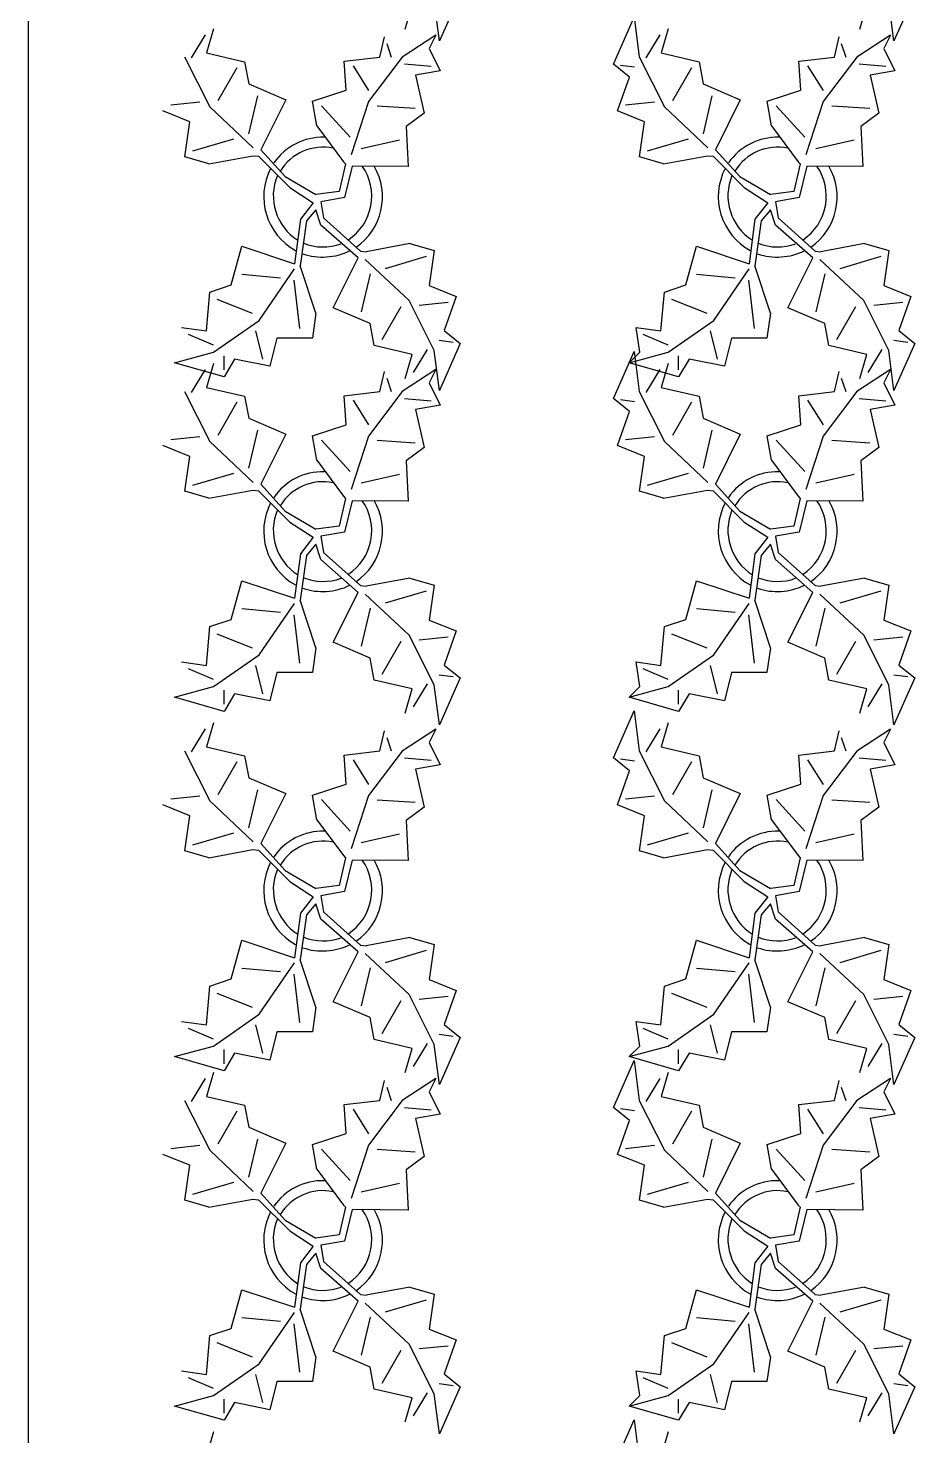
# Model space of a CAD drawing. Header units: inches. Extents: x 8624 to 20537, y 780 to 7738.
# Drawn here: x 17139.8 to 17228.6, y 2513.4 to 2654.4 of the extents above; entities that cross this region are included whole.
import ezdxf

# ---------------------------------------------------------------- set-up
doc = ezdxf.new("R2010")
doc.units = ezdxf.units.IN
doc.header["$MEASUREMENT"] = 0

msp = doc.modelspace()

# ---------------------------------------------------------------- linework, layer by layer
msp.add_line((17139.85, 2729.61), (17139.85, 1318.98))
at = {"color": 114, "linetype": 'Continuous'}
for p, q in [((17183.09, 2657.79), (17181, 2653.08)), ((17228.59, 2657.79), (17226.5, 2653.08)), ((17177.59, 2654.27), (17178.29, 2656.68)), ((17181, 2653.08), (17180.49, 2657.08)), ((17223.09, 2654.27), (17223.79, 2656.68)), ((17226.5, 2653.08), (17225.99, 2657.08)), ((17198.42, 2650.77), (17200.5, 2655.48)), ((17200.5, 2655.48), (17201.01, 2651.48)), ((17156.21, 2651.38), (17157.61, 2653.68)), ((17158.41, 2654.28), (17157.71, 2651.88)), ((17175.05, 2651.47), (17175.52, 2653.48)), ((17180.66, 2653.67), (17177.29, 2651.46)), ((17180.66, 2653.67), (17179.98, 2652.33)), ((17201.71, 2651.38), (17203.11, 2653.68)), ((17203.91, 2654.28), (17203.21, 2651.88)), ((17220.55, 2651.47), (17221.02, 2653.48)), ((17226.16, 2653.67), (17222.79, 2651.46)), ((17226.16, 2653.67), (17225.48, 2652.33)), ((17157.71, 2651.88), (17161.51, 2650.99)), ((17175.73, 2652.81), (17176.17, 2651.47)), ((17179.98, 2652.33), (17181.08, 2650.09)), ((17203.21, 2651.88), (17207.01, 2650.99)), ((17221.23, 2652.81), (17221.67, 2651.47)), ((17225.48, 2652.33), (17226.58, 2650.09)), ((17155.51, 2651.48), (17158.02, 2646.48)), ((17161.51, 2650.99), (17161.92, 2648.79)), ((17171.47, 2651.05), (17175.05, 2651.47)), ((17171.67, 2648.15), (17171.47, 2651.05)), ((17172.36, 2650.6), (17173.91, 2648.13)), ((17177.29, 2651.46), (17173.9, 2647.01)), ((17177.51, 2650.78), (17180.19, 2650.54)), ((17200.02, 2649.47), (17198.42, 2650.77)), ((17199.12, 2650.67), (17200.52, 2650.48)), ((17201.01, 2651.48), (17203.52, 2646.48)), ((17207.01, 2650.99), (17207.42, 2648.79)), ((17216.97, 2651.05), (17220.55, 2651.47)), ((17217.17, 2648.15), (17216.97, 2651.05)), ((17217.86, 2650.6), (17219.41, 2648.13)), ((17222.79, 2651.46), (17219.4, 2647.01)), ((17223.01, 2650.78), (17225.69, 2650.54)), ((17160.72, 2650.39), (17158.82, 2647.08)), ((17181.08, 2650.09), (17178.62, 2649.66)), ((17178.62, 2649.66), (17179.48, 2645.85)), ((17198.83, 2646.07), (17200.02, 2649.47)), ((17206.22, 2650.39), (17204.32, 2647.08)), ((17226.58, 2650.09), (17224.12, 2649.66)), ((17224.12, 2649.66), (17224.98, 2645.85)), ((17161.92, 2648.79), (17165.62, 2647.2)), ((17168.31, 2647.05), (17171.67, 2648.15)), ((17207.42, 2648.79), (17211.12, 2647.2)), ((17213.81, 2647.05), (17217.17, 2648.15)), ((17154.12, 2646.67), (17157.02, 2646.98)), ((17158.02, 2646.48), (17162.37, 2642.37)), ((17161.93, 2643.79), (17162.82, 2647.59)), ((17165.62, 2647.2), (17163.13, 2642.19)), ((17168.74, 2644.59), (17168.31, 2647.05)), ((17169.2, 2646.6), (17172.09, 2643.45)), ((17173.9, 2647.01), (17172.17, 2641.66)), ((17178.59, 2646.3), (17174.79, 2646.56)), ((17199.62, 2646.67), (17202.52, 2646.98)), ((17203.52, 2646.48), (17207.87, 2642.37)), ((17207.43, 2643.79), (17208.32, 2647.59)), ((17211.12, 2647.2), (17208.63, 2642.19)), ((17214.24, 2644.59), (17213.81, 2647.05)), ((17214.7, 2646.6), (17217.59, 2643.45)), ((17219.4, 2647.01), (17217.67, 2641.66)), ((17224.09, 2646.3), (17220.29, 2646.56)), ((17156.03, 2644.98), (17153.33, 2646.07)), ((17155.54, 2641.48), (17156.03, 2644.98)), ((17179.48, 2645.85), (17177.68, 2644.52)), ((17201.53, 2644.98), (17198.83, 2646.07)), ((17201.04, 2641.48), (17201.53, 2644.98)), ((17224.98, 2645.85), (17223.18, 2644.52)), ((17168.74, 2644.59), (17171.4, 2640.99)), ((17177.68, 2644.52), (17177.88, 2640.5)), ((17214.24, 2644.59), (17216.9, 2640.99)), ((17223.18, 2644.52), (17223.38, 2640.5)), ((17156.33, 2642.08), (17160.43, 2643.29)), ((17165.57, 2639.49), (17163.13, 2642.19)), ((17173.19, 2642.32), (17177, 2643.19)), ((17201.83, 2642.08), (17205.93, 2643.29)), ((17211.07, 2639.49), (17208.63, 2642.19)), ((17218.69, 2642.32), (17222.5, 2643.19)), ((17157.94, 2640.78), (17155.54, 2641.48)), ((17157.94, 2640.78), (17162.34, 2641.59)), ((17162.34, 2641.59), (17162.9, 2641.53)), ((17162.9, 2641.53), (17166.02, 2638.4)), ((17171.62, 2640.77), (17170.98, 2638)), ((17171.4, 2640.99), (17171.62, 2640.77)), ((17203.44, 2640.78), (17201.04, 2641.48)), ((17203.44, 2640.78), (17207.84, 2641.59)), ((17207.84, 2641.59), (17208.4, 2641.53)), ((17208.4, 2641.53), (17211.52, 2638.4)), ((17217.12, 2640.77), (17216.48, 2638)), ((17216.9, 2640.99), (17217.12, 2640.77)), ((17165.57, 2639.49), (17168.63, 2637.69)), ((17172.29, 2640.54), (17171.5, 2637.39)), ((17177.88, 2640.5), (17172.29, 2640.54)), ((17211.07, 2639.49), (17214.13, 2637.69)), ((17217.79, 2640.54), (17217, 2637.39)), ((17223.38, 2640.5), (17217.79, 2640.54)), ((17166.02, 2638.4), (17168.37, 2636.88)), ((17170.98, 2638), (17168.63, 2637.69)), ((17170.98, 2638), (17170.98, 2638)), ((17211.52, 2638.4), (17213.87, 2636.88)), ((17216.48, 2638), (17214.13, 2637.69)), ((17216.48, 2638), (17216.48, 2638)), ((17168.37, 2636.88), (17167.09, 2635.22)), ((17171.5, 2637.39), (17169.15, 2636.98)), ((17169.15, 2636.98), (17169.41, 2635.35)), ((17213.87, 2636.88), (17212.59, 2635.22)), ((17217, 2637.39), (17214.65, 2636.98)), ((17214.65, 2636.98), (17214.91, 2635.35)), ((17167.09, 2635.22), (17166.52, 2630.76)), ((17167.72, 2635.05), (17167.07, 2630.57)), ((17168.63, 2636.17), (17167.72, 2635.05)), ((17169.15, 2634.64), (17168.63, 2636.17)), ((17169.41, 2635.35), (17173.1, 2632.03)), ((17212.59, 2635.22), (17212.02, 2630.76)), ((17213.22, 2635.05), (17212.57, 2630.57)), ((17214.13, 2636.17), (17213.22, 2635.05)), ((17214.65, 2634.64), (17214.13, 2636.17)), ((17214.91, 2635.35), (17218.6, 2632.03)), ((17172.87, 2631.36), (17169.15, 2634.64)), ((17218.37, 2631.36), (17214.65, 2634.64)), ((17160.16, 2628.64), (17161.22, 2632.52)), ((17161.22, 2632.52), (17166.52, 2630.76)), ((17178.06, 2632.78), (17173.67, 2631.97)), ((17178.06, 2632.78), (17180.47, 2632.08)), ((17205.66, 2628.64), (17206.72, 2632.52)), ((17206.72, 2632.52), (17212.02, 2630.76)), ((17223.56, 2632.78), (17219.17, 2631.97)), ((17223.56, 2632.78), (17225.97, 2632.08)), ((17170.38, 2626.36), (17172.87, 2631.36)), ((17173.1, 2632.03), (17173.67, 2631.97)), ((17177.98, 2627.08), (17173.59, 2631.18)), ((17179.67, 2631.48), (17175.57, 2630.27)), ((17180.47, 2632.08), (17179.97, 2628.58)), ((17215.88, 2626.36), (17218.37, 2631.36)), ((17218.6, 2632.03), (17219.17, 2631.97)), ((17223.48, 2627.08), (17219.09, 2631.18)), ((17225.17, 2631.48), (17221.07, 2630.27)), ((17225.97, 2632.08), (17225.47, 2628.58)), ((17165.11, 2629.34), (17161.22, 2629.7)), ((17162.98, 2625.1), (17166.51, 2630.25)), ((17168.64, 2625.81), (17167.07, 2630.57)), ((17174.07, 2629.77), (17173.18, 2625.96)), ((17210.61, 2629.34), (17206.72, 2629.7)), ((17208.48, 2625.1), (17212.01, 2630.25)), ((17214.14, 2625.81), (17212.57, 2630.57)), ((17219.57, 2629.77), (17218.68, 2625.96)), ((17157.68, 2624.04), (17158.03, 2627.93)), ((17158.03, 2627.93), (17160.16, 2628.64)), ((17166.44, 2629.11), (17167.01, 2624.27)), ((17179.97, 2628.58), (17182.68, 2627.49)), ((17203.18, 2624.04), (17203.53, 2627.93)), ((17203.53, 2627.93), (17205.66, 2628.64)), ((17211.94, 2629.11), (17212.51, 2624.27)), ((17225.47, 2628.58), (17228.18, 2627.49)), ((17158.74, 2627.22), (17162.28, 2625.81)), ((17180.49, 2622.08), (17177.98, 2627.08)), ((17181.88, 2626.88), (17178.98, 2626.58)), ((17182.68, 2627.49), (17181.48, 2624.08)), ((17204.24, 2627.22), (17207.78, 2625.81)), ((17225.99, 2622.08), (17223.48, 2627.08)), ((17227.38, 2626.88), (17224.48, 2626.58)), ((17228.18, 2627.49), (17226.98, 2624.08)), ((17158.39, 2621.92), (17162.98, 2625.1)), ((17168.64, 2625.81), (17168.29, 2623.33)), ((17174.08, 2624.77), (17170.38, 2626.36)), ((17175.29, 2623.17), (17177.18, 2626.47)), ((17203.89, 2621.92), (17208.48, 2625.1)), ((17214.14, 2625.81), (17213.79, 2623.33)), ((17219.58, 2624.77), (17215.88, 2626.36)), ((17220.79, 2623.17), (17222.68, 2626.47)), ((17155.21, 2624.39), (17157.68, 2624.04)), ((17158.39, 2622.62), (17155.91, 2623.69)), ((17163.34, 2621.21), (17162.63, 2624.04)), ((17174.49, 2622.57), (17174.08, 2624.77)), ((17181.48, 2624.08), (17183.09, 2622.79)), ((17200.71, 2624.39), (17203.18, 2624.04)), ((17201.06, 2621.92), (17200.71, 2624.39)), ((17203.89, 2622.62), (17201.41, 2623.69)), ((17208.84, 2621.21), (17208.13, 2624.04)), ((17219.99, 2622.57), (17219.58, 2624.77)), ((17226.98, 2624.08), (17228.59, 2622.79)), ((17164.75, 2623.33), (17164.05, 2620.5)), ((17168.29, 2623.33), (17164.75, 2623.33)), ((17178.29, 2621.68), (17174.49, 2622.57)), ((17182.39, 2622.89), (17180.99, 2623.08)), ((17183.09, 2622.79), (17181, 2618.08)), ((17210.25, 2623.33), (17209.55, 2620.5)), ((17213.79, 2623.33), (17210.25, 2623.33)), ((17223.79, 2621.68), (17219.99, 2622.57)), ((17227.89, 2622.89), (17226.49, 2623.08)), ((17228.59, 2622.79), (17226.5, 2618.08)), ((17154.5, 2620.86), (17158.39, 2621.92)), ((17159.45, 2619.44), (17154.5, 2620.86)), ((17159.45, 2620.15), (17159.45, 2621.56)), ((17160.51, 2621.21), (17159.45, 2619.44)), ((17164.05, 2620.5), (17160.51, 2621.21)), ((17177.59, 2619.27), (17178.29, 2621.68)), ((17179.79, 2622.18), (17178.39, 2619.88)), ((17181, 2618.08), (17180.49, 2622.08)), ((17198.42, 2617.27), (17200.5, 2621.98)), ((17200, 2620.86), (17203.89, 2621.92)), ((17200, 2620.86), (17201.06, 2621.92)), ((17204.95, 2619.44), (17200, 2620.86)), ((17200.5, 2621.98), (17201.01, 2617.98)), ((17204.95, 2620.15), (17204.95, 2621.56)), ((17206.01, 2621.21), (17204.95, 2619.44)), ((17209.55, 2620.5), (17206.01, 2621.21)), ((17223.09, 2619.27), (17223.79, 2621.68)), ((17225.29, 2622.18), (17223.89, 2619.88)), ((17226.5, 2618.08), (17225.99, 2622.08)), ((17156.21, 2617.88), (17157.61, 2620.18)), ((17158.41, 2620.78), (17157.71, 2618.38)), ((17175.05, 2617.97), (17175.52, 2619.98)), ((17180.66, 2620.17), (17177.29, 2617.96)), ((17180.66, 2620.17), (17179.98, 2618.83)), ((17201.71, 2617.88), (17203.11, 2620.18)), ((17203.91, 2620.78), (17203.21, 2618.38)), ((17220.55, 2617.97), (17221.02, 2619.98)), ((17226.16, 2620.17), (17222.79, 2617.96)), ((17226.16, 2620.17), (17225.48, 2618.83)), ((17157.71, 2618.38), (17161.51, 2617.49)), ((17175.73, 2619.31), (17176.17, 2617.97)), ((17179.98, 2618.83), (17181.08, 2616.59)), ((17203.21, 2618.38), (17207.01, 2617.49)), ((17221.23, 2619.31), (17221.67, 2617.97)), ((17225.48, 2618.83), (17226.58, 2616.59)), ((17155.51, 2617.98), (17158.02, 2612.98)), ((17160.72, 2616.89), (17158.82, 2613.58)), ((17161.51, 2617.49), (17161.92, 2615.29)), ((17171.47, 2617.55), (17175.05, 2617.97)), ((17171.67, 2614.65), (17171.47, 2617.55)), ((17172.36, 2617.1), (17173.91, 2614.63)), ((17177.29, 2617.96), (17173.9, 2613.51)), ((17177.51, 2617.28), (17180.19, 2617.04)), ((17200.02, 2615.97), (17198.42, 2617.27)), ((17199.12, 2617.17), (17200.52, 2616.98)), ((17201.01, 2617.98), (17203.52, 2612.98)), ((17206.22, 2616.89), (17204.32, 2613.58)), ((17207.01, 2617.49), (17207.42, 2615.29)), ((17216.97, 2617.55), (17220.55, 2617.97)), ((17217.17, 2614.65), (17216.97, 2617.55)), ((17217.86, 2617.1), (17219.41, 2614.63)), ((17222.79, 2617.96), (17219.4, 2613.51)), ((17223.01, 2617.28), (17225.69, 2617.04)), ((17161.92, 2615.29), (17165.62, 2613.7)), ((17181.08, 2616.59), (17178.62, 2616.16)), ((17178.62, 2616.16), (17179.48, 2612.35)), ((17198.83, 2612.57), (17200.02, 2615.97)), ((17207.42, 2615.29), (17211.12, 2613.7)), ((17226.58, 2616.59), (17224.12, 2616.16)), ((17224.12, 2616.16), (17224.98, 2612.35)), ((17161.93, 2610.29), (17162.82, 2614.09)), ((17168.31, 2613.55), (17171.67, 2614.65)), ((17207.43, 2610.29), (17208.32, 2614.09)), ((17213.81, 2613.55), (17217.17, 2614.65)), ((17156.03, 2611.48), (17153.33, 2612.57)), ((17154.12, 2613.17), (17157.02, 2613.48)), ((17158.02, 2612.98), (17162.37, 2608.87)), ((17165.62, 2613.7), (17163.13, 2608.69)), ((17168.74, 2611.09), (17168.31, 2613.55)), ((17169.2, 2613.1), (17172.09, 2609.95)), ((17173.9, 2613.51), (17172.17, 2608.16)), ((17178.59, 2612.8), (17174.79, 2613.06)), ((17201.53, 2611.48), (17198.83, 2612.57)), ((17199.62, 2613.17), (17202.52, 2613.48)), ((17203.52, 2612.98), (17207.87, 2608.87)), ((17211.12, 2613.7), (17208.63, 2608.69)), ((17214.24, 2611.09), (17213.81, 2613.55)), ((17214.7, 2613.1), (17217.59, 2609.95)), ((17219.4, 2613.51), (17217.67, 2608.16)), ((17224.09, 2612.8), (17220.29, 2613.06)), ((17155.54, 2607.98), (17156.03, 2611.48)), ((17168.74, 2611.09), (17171.4, 2607.49)), ((17179.48, 2612.35), (17177.68, 2611.02)), ((17177.68, 2611.02), (17177.88, 2607)), ((17201.04, 2607.98), (17201.53, 2611.48)), ((17214.24, 2611.09), (17216.9, 2607.49)), ((17224.98, 2612.35), (17223.18, 2611.02)), ((17223.18, 2611.02), (17223.38, 2607)), ((17156.33, 2608.58), (17160.43, 2609.79)), ((17173.19, 2608.82), (17177, 2609.69)), ((17201.83, 2608.58), (17205.93, 2609.79)), ((17218.69, 2608.82), (17222.5, 2609.69)), ((17165.57, 2605.99), (17163.13, 2608.69)), ((17211.07, 2605.99), (17208.63, 2608.69)), ((17157.94, 2607.28), (17155.54, 2607.98)), ((17157.94, 2607.28), (17162.34, 2608.09)), ((17162.34, 2608.09), (17162.9, 2608.03)), ((17162.9, 2608.03), (17166.02, 2604.9)), ((17171.62, 2607.27), (17170.98, 2604.5)), ((17171.4, 2607.49), (17171.62, 2607.27)), ((17172.29, 2607.04), (17171.5, 2603.89)), ((17177.88, 2607), (17172.29, 2607.04)), ((17203.44, 2607.28), (17201.04, 2607.98)), ((17203.44, 2607.28), (17207.84, 2608.09)), ((17207.84, 2608.09), (17208.4, 2608.03)), ((17208.4, 2608.03), (17211.52, 2604.9)), ((17217.12, 2607.27), (17216.48, 2604.5)), ((17216.9, 2607.49), (17217.12, 2607.27)), ((17217.79, 2607.04), (17217, 2603.89)), ((17223.38, 2607), (17217.79, 2607.04)), ((17165.57, 2605.99), (17168.63, 2604.19)), ((17211.07, 2605.99), (17214.13, 2604.19)), ((17166.02, 2604.9), (17168.37, 2603.38)), ((17170.98, 2604.5), (17168.63, 2604.19)), ((17170.98, 2604.5), (17170.98, 2604.5)), ((17211.52, 2604.9), (17213.87, 2603.38)), ((17216.48, 2604.5), (17214.13, 2604.19)), ((17216.48, 2604.5), (17216.48, 2604.5)), ((17168.37, 2603.38), (17167.09, 2601.72)), ((17168.63, 2602.67), (17167.72, 2601.55)), ((17169.15, 2601.14), (17168.63, 2602.67)), ((17171.5, 2603.89), (17169.15, 2603.48)), ((17169.15, 2603.48), (17169.41, 2601.85)), ((17213.87, 2603.38), (17212.59, 2601.72)), ((17214.13, 2602.67), (17213.22, 2601.55)), ((17214.65, 2601.14), (17214.13, 2602.67)), ((17217, 2603.89), (17214.65, 2603.48)), ((17214.65, 2603.48), (17214.91, 2601.85)), ((17167.09, 2601.72), (17166.52, 2597.26)), ((17167.72, 2601.55), (17167.07, 2597.07)), ((17172.87, 2597.86), (17169.15, 2601.14)), ((17169.41, 2601.85), (17173.1, 2598.53)), ((17212.59, 2601.72), (17212.02, 2597.26)), ((17213.22, 2601.55), (17212.57, 2597.07)), ((17218.37, 2597.86), (17214.65, 2601.14)), ((17214.91, 2601.85), (17218.6, 2598.53)), ((17160.16, 2595.14), (17161.22, 2599.02)), ((17161.22, 2599.02), (17166.52, 2597.26)), ((17173.1, 2598.53), (17173.67, 2598.47)), ((17178.06, 2599.28), (17173.67, 2598.47)), ((17178.06, 2599.28), (17180.47, 2598.58)), ((17180.47, 2598.58), (17179.97, 2595.08)), ((17205.66, 2595.14), (17206.72, 2599.02)), ((17206.72, 2599.02), (17212.02, 2597.26)), ((17218.6, 2598.53), (17219.17, 2598.47)), ((17223.56, 2599.28), (17219.17, 2598.47)), ((17223.56, 2599.28), (17225.97, 2598.58)), ((17225.97, 2598.58), (17225.47, 2595.08)), ((17168.64, 2592.31), (17167.07, 2597.07)), ((17170.38, 2592.86), (17172.87, 2597.86)), ((17177.98, 2593.58), (17173.59, 2597.68)), ((17179.67, 2597.98), (17175.57, 2596.77)), ((17214.14, 2592.31), (17212.57, 2597.07)), ((17215.88, 2592.86), (17218.37, 2597.86)), ((17223.48, 2593.58), (17219.09, 2597.68)), ((17225.17, 2597.98), (17221.07, 2596.77)), ((17165.11, 2595.84), (17161.22, 2596.2)), ((17162.98, 2591.6), (17166.51, 2596.75)), ((17166.44, 2595.61), (17167.01, 2590.77)), ((17174.07, 2596.27), (17173.18, 2592.46)), ((17210.61, 2595.84), (17206.72, 2596.2)), ((17208.48, 2591.6), (17212.01, 2596.75)), ((17211.94, 2595.61), (17212.51, 2590.77)), ((17219.57, 2596.27), (17218.68, 2592.46)), ((17157.68, 2590.54), (17158.03, 2594.43)), ((17158.03, 2594.43), (17160.16, 2595.14)), ((17179.97, 2595.08), (17182.68, 2593.99)), ((17203.18, 2590.54), (17203.53, 2594.43)), ((17203.53, 2594.43), (17205.66, 2595.14)), ((17225.47, 2595.08), (17228.18, 2593.99)), ((17158.74, 2593.72), (17162.28, 2592.31)), ((17174.08, 2591.27), (17170.38, 2592.86)), ((17175.29, 2589.67), (17177.18, 2592.97)), ((17180.49, 2588.58), (17177.98, 2593.58)), ((17181.88, 2593.38), (17178.98, 2593.08)), ((17182.68, 2593.99), (17181.48, 2590.58)), ((17204.24, 2593.72), (17207.78, 2592.31)), ((17219.58, 2591.27), (17215.88, 2592.86)), ((17220.79, 2589.67), (17222.68, 2592.97)), ((17225.99, 2588.58), (17223.48, 2593.58)), ((17227.38, 2593.38), (17224.48, 2593.08)), ((17228.18, 2593.99), (17226.98, 2590.58)), ((17158.39, 2588.42), (17162.98, 2591.6)), ((17168.64, 2592.31), (17168.29, 2589.83)), ((17174.49, 2589.07), (17174.08, 2591.27)), ((17203.89, 2588.42), (17208.48, 2591.6)), ((17214.14, 2592.31), (17213.79, 2589.83)), ((17219.99, 2589.07), (17219.58, 2591.27)), ((17155.21, 2590.89), (17157.68, 2590.54)), ((17158.39, 2589.12), (17155.91, 2590.19)), ((17163.34, 2587.71), (17162.63, 2590.54)), ((17164.75, 2589.83), (17164.05, 2587)), ((17168.29, 2589.83), (17164.75, 2589.83)), ((17181.48, 2590.58), (17183.09, 2589.29)), ((17200.71, 2590.89), (17203.18, 2590.54)), ((17201.06, 2588.42), (17200.71, 2590.89)), ((17203.89, 2589.12), (17201.41, 2590.19)), ((17208.84, 2587.71), (17208.13, 2590.54)), ((17210.25, 2589.83), (17209.55, 2587)), ((17213.79, 2589.83), (17210.25, 2589.83)), ((17226.98, 2590.58), (17228.59, 2589.29)), ((17154.5, 2587.36), (17158.39, 2588.42)), ((17178.29, 2588.18), (17174.49, 2589.07)), ((17179.79, 2588.68), (17178.39, 2586.38)), ((17181, 2584.58), (17180.49, 2588.58)), ((17182.39, 2589.39), (17180.99, 2589.58)), ((17183.09, 2589.29), (17181, 2584.58)), ((17200, 2587.36), (17203.89, 2588.42)), ((17200, 2587.36), (17201.06, 2588.42)), ((17223.79, 2588.18), (17219.99, 2589.07)), ((17225.29, 2588.68), (17223.89, 2586.38)), ((17226.5, 2584.58), (17225.99, 2588.58)), ((17227.89, 2589.39), (17226.49, 2589.58)), ((17228.59, 2589.29), (17226.5, 2584.58)), ((17159.45, 2585.94), (17154.5, 2587.36)), ((17159.45, 2586.65), (17159.45, 2588.06)), ((17160.51, 2587.71), (17159.45, 2585.94)), ((17164.05, 2587), (17160.51, 2587.71)), ((17177.59, 2585.77), (17178.29, 2588.18)), ((17204.95, 2585.94), (17200, 2587.36)), ((17204.95, 2586.65), (17204.95, 2588.06)), ((17206.01, 2587.71), (17204.95, 2585.94)), ((17209.55, 2587), (17206.01, 2587.71)), ((17223.09, 2585.77), (17223.79, 2588.18)), ((17198.42, 2581.27), (17200.5, 2585.98)), ((17200.5, 2585.98), (17201.01, 2581.98)), ((17158.41, 2584.78), (17157.71, 2582.38)), ((17203.91, 2584.78), (17203.21, 2582.38)), ((17156.21, 2581.88), (17157.61, 2584.18)), ((17175.05, 2581.97), (17175.52, 2583.98)), ((17175.73, 2583.31), (17176.17, 2581.97)), ((17180.66, 2584.17), (17177.29, 2581.96)), ((17180.66, 2584.17), (17179.98, 2582.83)), ((17179.98, 2582.83), (17181.08, 2580.59)), ((17201.71, 2581.88), (17203.11, 2584.18)), ((17220.55, 2581.97), (17221.02, 2583.98)), ((17221.23, 2583.31), (17221.67, 2581.97)), ((17226.16, 2584.17), (17222.79, 2581.96)), ((17226.16, 2584.17), (17225.48, 2582.83)), ((17225.48, 2582.83), (17226.58, 2580.59)), ((17155.51, 2581.98), (17158.02, 2576.98)), ((17157.71, 2582.38), (17161.51, 2581.49)), ((17161.51, 2581.49), (17161.92, 2579.29)), ((17171.47, 2581.55), (17175.05, 2581.97)), ((17171.67, 2578.65), (17171.47, 2581.55)), ((17177.29, 2581.96), (17173.9, 2577.51)), ((17201.01, 2581.98), (17203.52, 2576.98)), ((17203.21, 2582.38), (17207.01, 2581.49)), ((17207.01, 2581.49), (17207.42, 2579.29)), ((17216.97, 2581.55), (17220.55, 2581.97)), ((17217.17, 2578.65), (17216.97, 2581.55)), ((17222.79, 2581.96), (17219.4, 2577.51)), ((17160.72, 2580.89), (17158.82, 2577.58)), ((17172.36, 2581.1), (17173.91, 2578.63)), ((17177.51, 2581.28), (17180.19, 2581.04)), ((17181.08, 2580.59), (17178.62, 2580.16)), ((17178.62, 2580.16), (17179.48, 2576.35)), ((17200.02, 2579.97), (17198.42, 2581.27)), ((17198.83, 2576.57), (17200.02, 2579.97)), ((17199.12, 2581.17), (17200.52, 2580.98)), ((17206.22, 2580.89), (17204.32, 2577.58)), ((17217.86, 2581.1), (17219.41, 2578.63)), ((17223.01, 2581.28), (17225.69, 2581.04)), ((17226.58, 2580.59), (17224.12, 2580.16)), ((17224.12, 2580.16), (17224.98, 2576.35)), ((17161.92, 2579.29), (17165.62, 2577.7)), ((17168.31, 2577.55), (17171.67, 2578.65)), ((17207.42, 2579.29), (17211.12, 2577.7)), ((17213.81, 2577.55), (17217.17, 2578.65)), ((17154.12, 2577.17), (17157.02, 2577.48)), ((17161.93, 2574.29), (17162.82, 2578.09)), ((17165.62, 2577.7), (17163.13, 2572.69)), ((17168.74, 2575.09), (17168.31, 2577.55)), ((17173.9, 2577.51), (17172.17, 2572.16)), ((17199.62, 2577.17), (17202.52, 2577.48)), ((17207.43, 2574.29), (17208.32, 2578.09)), ((17211.12, 2577.7), (17208.63, 2572.69)), ((17214.24, 2575.09), (17213.81, 2577.55)), ((17219.4, 2577.51), (17217.67, 2572.16)), ((17156.03, 2575.48), (17153.33, 2576.57)), ((17158.02, 2576.98), (17162.37, 2572.87)), ((17169.2, 2577.1), (17172.09, 2573.95)), ((17178.59, 2576.8), (17174.79, 2577.06)), ((17179.48, 2576.35), (17177.68, 2575.02)), ((17201.53, 2575.48), (17198.83, 2576.57)), ((17203.52, 2576.98), (17207.87, 2572.87)), ((17214.7, 2577.1), (17217.59, 2573.95)), ((17224.09, 2576.8), (17220.29, 2577.06)), ((17224.98, 2576.35), (17223.18, 2575.02)), ((17155.54, 2571.98), (17156.03, 2575.48)), ((17168.74, 2575.09), (17171.4, 2571.49)), ((17177.68, 2575.02), (17177.88, 2571)), ((17201.04, 2571.98), (17201.53, 2575.48)), ((17214.24, 2575.09), (17216.9, 2571.49)), ((17223.18, 2575.02), (17223.38, 2571)), ((17156.33, 2572.58), (17160.43, 2573.79)), ((17173.19, 2572.82), (17177, 2573.69)), ((17201.83, 2572.58), (17205.93, 2573.79)), ((17218.69, 2572.82), (17222.5, 2573.69)), ((17157.94, 2571.28), (17155.54, 2571.98)), ((17157.94, 2571.28), (17162.34, 2572.09)), ((17162.34, 2572.09), (17162.9, 2572.03)), ((17162.9, 2572.03), (17166.02, 2568.9)), ((17165.57, 2569.99), (17163.13, 2572.69)), ((17203.44, 2571.28), (17201.04, 2571.98)), ((17203.44, 2571.28), (17207.84, 2572.09)), ((17207.84, 2572.09), (17208.4, 2572.03)), ((17208.4, 2572.03), (17211.52, 2568.9)), ((17211.07, 2569.99), (17208.63, 2572.69)), ((17171.62, 2571.27), (17170.98, 2568.5)), ((17171.4, 2571.49), (17171.62, 2571.27)), ((17172.29, 2571.04), (17171.5, 2567.89)), ((17177.88, 2571), (17172.29, 2571.04)), ((17217.12, 2571.27), (17216.48, 2568.5)), ((17216.9, 2571.49), (17217.12, 2571.27)), ((17217.79, 2571.04), (17217, 2567.89)), ((17223.38, 2571), (17217.79, 2571.04)), ((17165.57, 2569.99), (17168.63, 2568.19)), ((17166.02, 2568.9), (17168.37, 2567.38)), ((17211.07, 2569.99), (17214.13, 2568.19)), ((17211.52, 2568.9), (17213.87, 2567.38)), ((17168.37, 2567.38), (17167.09, 2565.72)), ((17170.98, 2568.5), (17168.63, 2568.19)), ((17171.5, 2567.89), (17169.15, 2567.48)), ((17169.15, 2567.48), (17169.41, 2565.85)), ((17170.98, 2568.5), (17170.98, 2568.5)), ((17213.87, 2567.38), (17212.59, 2565.72)), ((17216.48, 2568.5), (17214.13, 2568.19)), ((17217, 2567.89), (17214.65, 2567.48)), ((17214.65, 2567.48), (17214.91, 2565.85)), ((17216.48, 2568.5), (17216.48, 2568.5)), ((17168.63, 2566.67), (17167.72, 2565.55)), ((17169.15, 2565.14), (17168.63, 2566.67)), ((17214.13, 2566.67), (17213.22, 2565.55)), ((17214.65, 2565.14), (17214.13, 2566.67)), ((17167.09, 2565.72), (17166.52, 2561.26)), ((17167.72, 2565.55), (17167.07, 2561.07)), ((17172.87, 2561.86), (17169.15, 2565.14)), ((17169.41, 2565.85), (17173.1, 2562.53)), ((17212.59, 2565.72), (17212.02, 2561.26)), ((17213.22, 2565.55), (17212.57, 2561.07)), ((17218.37, 2561.86), (17214.65, 2565.14)), ((17214.91, 2565.85), (17218.6, 2562.53)), ((17178.06, 2563.28), (17173.67, 2562.47)), ((17178.06, 2563.28), (17180.47, 2562.58)), ((17223.56, 2563.28), (17219.17, 2562.47)), ((17223.56, 2563.28), (17225.97, 2562.58)), ((17160.16, 2559.14), (17161.22, 2563.02)), ((17161.22, 2563.02), (17166.52, 2561.26)), ((17170.38, 2556.86), (17172.87, 2561.86)), ((17173.1, 2562.53), (17173.67, 2562.47)), ((17177.98, 2557.58), (17173.59, 2561.68)), ((17179.67, 2561.98), (17175.57, 2560.77)), ((17180.47, 2562.58), (17179.97, 2559.08)), ((17205.66, 2559.14), (17206.72, 2563.02)), ((17206.72, 2563.02), (17212.02, 2561.26)), ((17215.88, 2556.86), (17218.37, 2561.86)), ((17218.6, 2562.53), (17219.17, 2562.47)), ((17223.48, 2557.58), (17219.09, 2561.68)), ((17225.17, 2561.98), (17221.07, 2560.77)), ((17225.97, 2562.58), (17225.47, 2559.08)), ((17162.98, 2555.6), (17166.51, 2560.75)), ((17168.64, 2556.31), (17167.07, 2561.07)), ((17174.07, 2560.27), (17173.18, 2556.46)), ((17208.48, 2555.6), (17212.01, 2560.75)), ((17214.14, 2556.31), (17212.57, 2561.07)), ((17219.57, 2560.27), (17218.68, 2556.46)), ((17158.03, 2558.43), (17160.16, 2559.14)), ((17165.11, 2559.84), (17161.22, 2560.2)), ((17166.44, 2559.61), (17167.01, 2554.77)), ((17179.97, 2559.08), (17182.68, 2557.99)), ((17203.53, 2558.43), (17205.66, 2559.14)), ((17210.61, 2559.84), (17206.72, 2560.2)), ((17211.94, 2559.61), (17212.51, 2554.77)), ((17225.47, 2559.08), (17228.18, 2557.99)), ((17157.68, 2554.54), (17158.03, 2558.43)), ((17158.74, 2557.72), (17162.28, 2556.31)), ((17180.49, 2552.58), (17177.98, 2557.58)), ((17182.68, 2557.99), (17181.48, 2554.58)), ((17203.18, 2554.54), (17203.53, 2558.43)), ((17204.24, 2557.72), (17207.78, 2556.31)), ((17225.99, 2552.58), (17223.48, 2557.58)), ((17228.18, 2557.99), (17226.98, 2554.58)), ((17168.64, 2556.31), (17168.29, 2553.83)), ((17174.08, 2555.27), (17170.38, 2556.86)), ((17175.29, 2553.67), (17177.18, 2556.97)), ((17181.88, 2557.38), (17178.98, 2557.08)), ((17214.14, 2556.31), (17213.79, 2553.83)), ((17219.58, 2555.27), (17215.88, 2556.86)), ((17220.79, 2553.67), (17222.68, 2556.97)), ((17227.38, 2557.38), (17224.48, 2557.08)), ((17155.21, 2554.89), (17157.68, 2554.54)), ((17158.39, 2552.42), (17162.98, 2555.6)), ((17174.49, 2553.07), (17174.08, 2555.27)), ((17181.48, 2554.58), (17183.09, 2553.29)), ((17200.71, 2554.89), (17203.18, 2554.54)), ((17201.06, 2552.42), (17200.71, 2554.89)), ((17203.89, 2552.42), (17208.48, 2555.6)), ((17219.99, 2553.07), (17219.58, 2555.27)), ((17226.98, 2554.58), (17228.59, 2553.29)), ((17158.39, 2553.12), (17155.91, 2554.19)), ((17163.34, 2551.71), (17162.63, 2554.54)), ((17164.75, 2553.83), (17164.05, 2551)), ((17168.29, 2553.83), (17164.75, 2553.83)), ((17182.39, 2553.39), (17180.99, 2553.58)), ((17183.09, 2553.29), (17181, 2548.58)), ((17203.89, 2553.12), (17201.41, 2554.19)), ((17208.84, 2551.71), (17208.13, 2554.54)), ((17210.25, 2553.83), (17209.55, 2551)), ((17213.79, 2553.83), (17210.25, 2553.83)), ((17227.89, 2553.39), (17226.49, 2553.58)), ((17228.59, 2553.29), (17226.5, 2548.58)), ((17154.5, 2551.36), (17158.39, 2552.42)), ((17159.45, 2550.65), (17159.45, 2552.06)), ((17178.29, 2552.18), (17174.49, 2553.07)), ((17177.59, 2549.77), (17178.29, 2552.18)), ((17179.79, 2552.68), (17178.39, 2550.38)), ((17181, 2548.58), (17180.49, 2552.58)), ((17200, 2551.36), (17203.89, 2552.42)), ((17200, 2551.36), (17201.06, 2552.42)), ((17204.95, 2550.65), (17204.95, 2552.06)), ((17223.79, 2552.18), (17219.99, 2553.07)), ((17223.09, 2549.77), (17223.79, 2552.18)), ((17225.29, 2552.68), (17223.89, 2550.38)), ((17226.5, 2548.58), (17225.99, 2552.58)), ((17159.45, 2549.94), (17154.5, 2551.36)), ((17160.51, 2551.71), (17159.45, 2549.94)), ((17164.05, 2551), (17160.51, 2551.71)), ((17198.42, 2546.27), (17200.5, 2550.98)), ((17204.95, 2549.94), (17200, 2551.36)), ((17200.5, 2550.98), (17201.01, 2546.98)), ((17206.01, 2551.71), (17204.95, 2549.94)), ((17209.55, 2551), (17206.01, 2551.71)), ((17156.21, 2546.88), (17157.61, 2549.18)), ((17158.41, 2549.78), (17157.71, 2547.38)), ((17175.05, 2546.97), (17175.52, 2548.98)), ((17180.66, 2549.17), (17177.29, 2546.96)), ((17180.66, 2549.17), (17179.98, 2547.83)), ((17201.71, 2546.88), (17203.11, 2549.18)), ((17203.91, 2549.78), (17203.21, 2547.38)), ((17220.55, 2546.97), (17221.02, 2548.98)), ((17226.16, 2549.17), (17222.79, 2546.96)), ((17226.16, 2549.17), (17225.48, 2547.83)), ((17175.73, 2548.31), (17176.17, 2546.97)), ((17179.98, 2547.83), (17181.08, 2545.59)), ((17221.23, 2548.31), (17221.67, 2546.97)), ((17225.48, 2547.83), (17226.58, 2545.59)), ((17155.51, 2546.98), (17158.02, 2541.98)), ((17157.71, 2547.38), (17161.51, 2546.49)), ((17161.51, 2546.49), (17161.92, 2544.29)), ((17171.47, 2546.55), (17175.05, 2546.97)), ((17171.67, 2543.65), (17171.47, 2546.55)), ((17177.29, 2546.96), (17173.9, 2542.51)), ((17177.51, 2546.28), (17180.19, 2546.04)), ((17200.02, 2544.97), (17198.42, 2546.27)), ((17199.12, 2546.17), (17200.52, 2545.98)), ((17201.01, 2546.98), (17203.52, 2541.98)), ((17203.21, 2547.38), (17207.01, 2546.49)), ((17207.01, 2546.49), (17207.42, 2544.29)), ((17216.97, 2546.55), (17220.55, 2546.97)), ((17217.17, 2543.65), (17216.97, 2546.55)), ((17222.79, 2546.96), (17219.4, 2542.51)), ((17223.01, 2546.28), (17225.69, 2546.04)), ((17160.72, 2545.89), (17158.82, 2542.58)), ((17172.36, 2546.1), (17173.91, 2543.63)), ((17181.08, 2545.59), (17178.62, 2545.16)), ((17178.62, 2545.16), (17179.48, 2541.35)), ((17198.83, 2541.57), (17200.02, 2544.97)), ((17206.22, 2545.89), (17204.32, 2542.58)), ((17217.86, 2546.1), (17219.41, 2543.63)), ((17226.58, 2545.59), (17224.12, 2545.16)), ((17224.12, 2545.16), (17224.98, 2541.35)), ((17161.92, 2544.29), (17165.62, 2542.7)), ((17168.31, 2542.55), (17171.67, 2543.65)), ((17207.42, 2544.29), (17211.12, 2542.7)), ((17213.81, 2542.55), (17217.17, 2543.65)), ((17154.12, 2542.17), (17157.02, 2542.48)), ((17158.02, 2541.98), (17162.37, 2537.87)), ((17161.93, 2539.29), (17162.82, 2543.09)), ((17165.62, 2542.7), (17163.13, 2537.69)), ((17168.74, 2540.09), (17168.31, 2542.55)), ((17169.2, 2542.1), (17172.09, 2538.95)), ((17173.9, 2542.51), (17172.17, 2537.16)), ((17178.59, 2541.8), (17174.79, 2542.06)), ((17199.62, 2542.17), (17202.52, 2542.48)), ((17203.52, 2541.98), (17207.87, 2537.87)), ((17207.43, 2539.29), (17208.32, 2543.09)), ((17211.12, 2542.7), (17208.63, 2537.69)), ((17214.24, 2540.09), (17213.81, 2542.55)), ((17214.7, 2542.1), (17217.59, 2538.95)), ((17219.4, 2542.51), (17217.67, 2537.16)), ((17224.09, 2541.8), (17220.29, 2542.06)), ((17156.03, 2540.48), (17153.33, 2541.57)), ((17179.48, 2541.35), (17177.68, 2540.02)), ((17201.53, 2540.48), (17198.83, 2541.57)), ((17224.98, 2541.35), (17223.18, 2540.02)), ((17155.54, 2536.98), (17156.03, 2540.48)), ((17168.74, 2540.09), (17171.4, 2536.49)), ((17177.68, 2540.02), (17177.88, 2536)), ((17201.04, 2536.98), (17201.53, 2540.48)), ((17214.24, 2540.09), (17216.9, 2536.49)), ((17223.18, 2540.02), (17223.38, 2536)), ((17156.33, 2537.58), (17160.43, 2538.79)), ((17165.57, 2534.99), (17163.13, 2537.69)), ((17173.19, 2537.82), (17177, 2538.69)), ((17201.83, 2537.58), (17205.93, 2538.79)), ((17211.07, 2534.99), (17208.63, 2537.69)), ((17218.69, 2537.82), (17222.5, 2538.69)), ((17157.94, 2536.28), (17155.54, 2536.98)), ((17157.94, 2536.28), (17162.34, 2537.09)), ((17162.34, 2537.09), (17162.9, 2537.03)), ((17162.9, 2537.03), (17166.02, 2533.9)), ((17171.62, 2536.27), (17170.98, 2533.5)), ((17171.4, 2536.49), (17171.62, 2536.27)), ((17203.44, 2536.28), (17201.04, 2536.98)), ((17203.44, 2536.28), (17207.84, 2537.09)), ((17207.84, 2537.09), (17208.4, 2537.03)), ((17208.4, 2537.03), (17211.52, 2533.9)), ((17217.12, 2536.27), (17216.48, 2533.5)), ((17216.9, 2536.49), (17217.12, 2536.27)), ((17165.57, 2534.99), (17168.63, 2533.19)), ((17172.29, 2536.04), (17171.5, 2532.89)), ((17177.88, 2536), (17172.29, 2536.04)), ((17211.07, 2534.99), (17214.13, 2533.19)), ((17217.79, 2536.04), (17217, 2532.89)), ((17223.38, 2536), (17217.79, 2536.04)), ((17166.02, 2533.9), (17168.37, 2532.38)), ((17170.98, 2533.5), (17168.63, 2533.19)), ((17170.98, 2533.5), (17170.98, 2533.5)), ((17211.52, 2533.9), (17213.87, 2532.38)), ((17216.48, 2533.5), (17214.13, 2533.19)), ((17216.48, 2533.5), (17216.48, 2533.5)), ((17168.37, 2532.38), (17167.09, 2530.72)), ((17171.5, 2532.89), (17169.15, 2532.48)), ((17169.15, 2532.48), (17169.41, 2530.85)), ((17213.87, 2532.38), (17212.59, 2530.72)), ((17217, 2532.89), (17214.65, 2532.48)), ((17214.65, 2532.48), (17214.91, 2530.85)), ((17167.09, 2530.72), (17166.52, 2526.26)), ((17168.63, 2531.67), (17167.72, 2530.55)), ((17169.15, 2530.14), (17168.63, 2531.67)), ((17169.41, 2530.85), (17173.1, 2527.53)), ((17212.59, 2530.72), (17212.02, 2526.26)), ((17214.13, 2531.67), (17213.22, 2530.55)), ((17214.65, 2530.14), (17214.13, 2531.67)), ((17214.91, 2530.85), (17218.6, 2527.53)), ((17167.72, 2530.55), (17167.07, 2526.07)), ((17172.87, 2526.86), (17169.15, 2530.14)), ((17213.22, 2530.55), (17212.57, 2526.07)), ((17218.37, 2526.86), (17214.65, 2530.14)), ((17160.16, 2524.14), (17161.22, 2528.02)), ((17161.22, 2528.02), (17166.52, 2526.26)), ((17178.06, 2528.28), (17173.67, 2527.47)), ((17178.06, 2528.28), (17180.47, 2527.58)), ((17205.66, 2524.14), (17206.72, 2528.02)), ((17206.72, 2528.02), (17212.02, 2526.26)), ((17223.56, 2528.28), (17219.17, 2527.47)), ((17223.56, 2528.28), (17225.97, 2527.58)), ((17170.38, 2521.86), (17172.87, 2526.86)), ((17173.1, 2527.53), (17173.67, 2527.47)), ((17177.98, 2522.58), (17173.59, 2526.68)), ((17179.67, 2526.98), (17175.57, 2525.77)), ((17180.47, 2527.58), (17179.97, 2524.08)), ((17215.88, 2521.86), (17218.37, 2526.86)), ((17218.6, 2527.53), (17219.17, 2527.47)), ((17223.48, 2522.58), (17219.09, 2526.68)), ((17225.17, 2526.98), (17221.07, 2525.77)), ((17225.97, 2527.58), (17225.47, 2524.08)), ((17165.11, 2524.84), (17161.22, 2525.2)), ((17162.98, 2520.6), (17166.51, 2525.75)), ((17168.64, 2521.31), (17167.07, 2526.07)), ((17174.07, 2525.27), (17173.18, 2521.46)), ((17210.61, 2524.84), (17206.72, 2525.2)), ((17208.48, 2520.6), (17212.01, 2525.75)), ((17214.14, 2521.31), (17212.57, 2526.07)), ((17219.57, 2525.27), (17218.68, 2521.46)), ((17158.03, 2523.43), (17160.16, 2524.14)), ((17166.44, 2524.61), (17167.01, 2519.77)), ((17179.97, 2524.08), (17182.68, 2522.99)), ((17203.53, 2523.43), (17205.66, 2524.14)), ((17211.94, 2524.61), (17212.51, 2519.77)), ((17225.47, 2524.08), (17228.18, 2522.99)), ((17157.68, 2519.54), (17158.03, 2523.43)), ((17158.74, 2522.72), (17162.28, 2521.31)), ((17180.49, 2517.58), (17177.98, 2522.58)), ((17181.88, 2522.38), (17178.98, 2522.08)), ((17182.68, 2522.99), (17181.48, 2519.58)), ((17203.18, 2519.54), (17203.53, 2523.43)), ((17204.24, 2522.72), (17207.78, 2521.31)), ((17225.99, 2517.58), (17223.48, 2522.58)), ((17227.38, 2522.38), (17224.48, 2522.08)), ((17228.18, 2522.99), (17226.98, 2519.58)), ((17168.64, 2521.31), (17168.29, 2518.83)), ((17174.08, 2520.27), (17170.38, 2521.86)), ((17175.29, 2518.67), (17177.18, 2521.97)), ((17214.14, 2521.31), (17213.79, 2518.83)), ((17219.58, 2520.27), (17215.88, 2521.86)), ((17220.79, 2518.67), (17222.68, 2521.97)), ((17155.21, 2519.89), (17157.68, 2519.54)), ((17158.39, 2517.42), (17162.98, 2520.6)), ((17163.34, 2516.71), (17162.63, 2519.54)), ((17174.49, 2518.07), (17174.08, 2520.27)), ((17181.48, 2519.58), (17183.09, 2518.29)), ((17200.71, 2519.89), (17203.18, 2519.54)), ((17201.06, 2517.42), (17200.71, 2519.89)), ((17203.89, 2517.42), (17208.48, 2520.6)), ((17208.84, 2516.71), (17208.13, 2519.54)), ((17219.99, 2518.07), (17219.58, 2520.27)), ((17226.98, 2519.58), (17228.59, 2518.29)), ((17158.39, 2518.12), (17155.91, 2519.19)), ((17164.75, 2518.83), (17164.05, 2516)), ((17168.29, 2518.83), (17164.75, 2518.83)), ((17178.29, 2517.18), (17174.49, 2518.07)), ((17182.39, 2518.39), (17180.99, 2518.58)), ((17183.09, 2518.29), (17181, 2513.58)), ((17203.89, 2518.12), (17201.41, 2519.19)), ((17210.25, 2518.83), (17209.55, 2516)), ((17213.79, 2518.83), (17210.25, 2518.83)), ((17223.79, 2517.18), (17219.99, 2518.07)), ((17227.89, 2518.39), (17226.49, 2518.58)), ((17228.59, 2518.29), (17226.5, 2513.58)), ((17154.5, 2516.36), (17158.39, 2517.42)), ((17159.45, 2515.65), (17159.45, 2517.06)), ((17160.51, 2516.71), (17159.45, 2514.94)), ((17164.05, 2516), (17160.51, 2516.71)), ((17177.59, 2514.77), (17178.29, 2517.18)), ((17179.79, 2517.68), (17178.39, 2515.38)), ((17181, 2513.58), (17180.49, 2517.58)), ((17200, 2516.36), (17203.89, 2517.42)), ((17200, 2516.36), (17201.06, 2517.42)), ((17204.95, 2515.65), (17204.95, 2517.06)), ((17206.01, 2516.71), (17204.95, 2514.94)), ((17209.55, 2516), (17206.01, 2516.71)), ((17223.09, 2514.77), (17223.79, 2517.18)), ((17225.29, 2517.68), (17223.89, 2515.38)), ((17226.5, 2513.58), (17225.99, 2517.58)), ((17159.45, 2514.94), (17154.5, 2516.36)), ((17204.95, 2514.94), (17200, 2516.36)), ((17158.41, 2513.78), (17157.71, 2511.38)), ((17198.42, 2510.27), (17200.5, 2514.98)), ((17200.5, 2514.98), (17201.01, 2510.98)), ((17203.91, 2513.78), (17203.21, 2511.38))]:
    msp.add_line(p, q, dxfattribs=at)
for centre, radius, start, end in [((17169.35, 2637.44), 6, 88.6147, 145.1169), ((17214.85, 2637.44), 6, 88.6147, 145.1169), ((17169.35, 2637.44), 5, 78.1647, 148.6725), ((17214.85, 2637.44), 5, 78.1647, 148.6725), ((17169.57, 2637.49), 6.15, 152.5812, 241.2714), ((17169.67, 2637.58), 5.29, 157.3711, 237.472), ((17168.98, 2637.53), 5.25, 303.8219, 34.9414), ((17169.18, 2637.47), 6.13, 304.3757, 30.1028), ((17215.07, 2637.49), 6.15, 152.5812, 241.2714), ((17215.17, 2637.58), 5.29, 157.3711, 237.472), ((17214.48, 2637.53), 5.25, 303.8219, 34.9414), ((17214.68, 2637.47), 6.13, 304.3757, 30.1028), ((17169.35, 2637.73), 5.28, 248.4094, 290.0301), ((17214.85, 2637.73), 5.28, 248.4094, 290.0301), ((17169.32, 2637.57), 6.13, 251.2017, 296.0918), ((17214.82, 2637.57), 6.13, 251.2017, 296.0918), ((17169.35, 2603.94), 6, 88.6147, 145.1169), ((17214.85, 2603.94), 6, 88.6147, 145.1169), ((17169.35, 2603.94), 5, 78.1647, 148.6725), ((17214.85, 2603.94), 5, 78.1647, 148.6725), ((17169.57, 2603.99), 6.15, 152.5812, 241.2714), ((17168.98, 2604.03), 5.25, 303.8219, 34.9414), ((17169.18, 2603.97), 6.13, 304.3757, 30.1028), ((17215.07, 2603.99), 6.15, 152.5812, 241.2714), ((17214.48, 2604.03), 5.25, 303.8219, 34.9414), ((17214.68, 2603.97), 6.13, 304.3757, 30.1028), ((17169.67, 2604.08), 5.29, 157.3711, 237.472), ((17215.17, 2604.08), 5.29, 157.3711, 237.472), ((17169.32, 2604.07), 6.13, 251.2017, 296.0918), ((17169.35, 2604.23), 5.28, 248.4094, 290.0301), ((17214.82, 2604.07), 6.13, 251.2017, 296.0918), ((17214.85, 2604.23), 5.28, 248.4094, 290.0301), ((17169.35, 2567.94), 6, 88.6147, 145.1169), ((17169.35, 2567.94), 5, 78.1647, 148.6725), ((17214.85, 2567.94), 6, 88.6147, 145.1169), ((17214.85, 2567.94), 5, 78.1647, 148.6725), ((17169.57, 2567.99), 6.15, 152.5812, 241.2714), ((17169.67, 2568.08), 5.29, 157.3711, 237.472), ((17168.98, 2568.03), 5.25, 303.8219, 34.9414), ((17169.18, 2567.97), 6.13, 304.3757, 30.1028), ((17215.07, 2567.99), 6.15, 152.5812, 241.2714), ((17215.17, 2568.08), 5.29, 157.3711, 237.472), ((17214.48, 2568.03), 5.25, 303.8219, 34.9414), ((17214.68, 2567.97), 6.13, 304.3757, 30.1028), ((17169.35, 2568.23), 5.28, 248.4094, 290.0301), ((17214.85, 2568.23), 5.28, 248.4094, 290.0301), ((17169.32, 2568.07), 6.13, 251.2017, 296.0918), ((17214.82, 2568.07), 6.13, 251.2017, 296.0918), ((17169.35, 2532.94), 6, 88.6147, 145.1169), ((17169.35, 2532.94), 5, 78.1647, 148.6725), ((17214.85, 2532.94), 6, 88.6147, 145.1169), ((17214.85, 2532.94), 5, 78.1647, 148.6725), ((17169.57, 2532.99), 6.15, 152.5812, 241.2714), ((17169.67, 2533.08), 5.29, 157.3711, 237.472), ((17168.98, 2533.03), 5.25, 303.8219, 34.9414), ((17169.18, 2532.97), 6.13, 304.3757, 30.1028), ((17215.07, 2532.99), 6.15, 152.5812, 241.2714), ((17215.17, 2533.08), 5.29, 157.3711, 237.472), ((17214.48, 2533.03), 5.25, 303.8219, 34.9414), ((17214.68, 2532.97), 6.13, 304.3757, 30.1028), ((17169.35, 2533.23), 5.28, 248.4094, 290.0301), ((17214.85, 2533.23), 5.28, 248.4094, 290.0301), ((17169.32, 2533.07), 6.13, 251.2017, 296.0918), ((17214.82, 2533.07), 6.13, 251.2017, 296.0918)]:
    msp.add_arc(centre, radius, start, end, dxfattribs=at)

doc.saveas('drawing.dxf')
